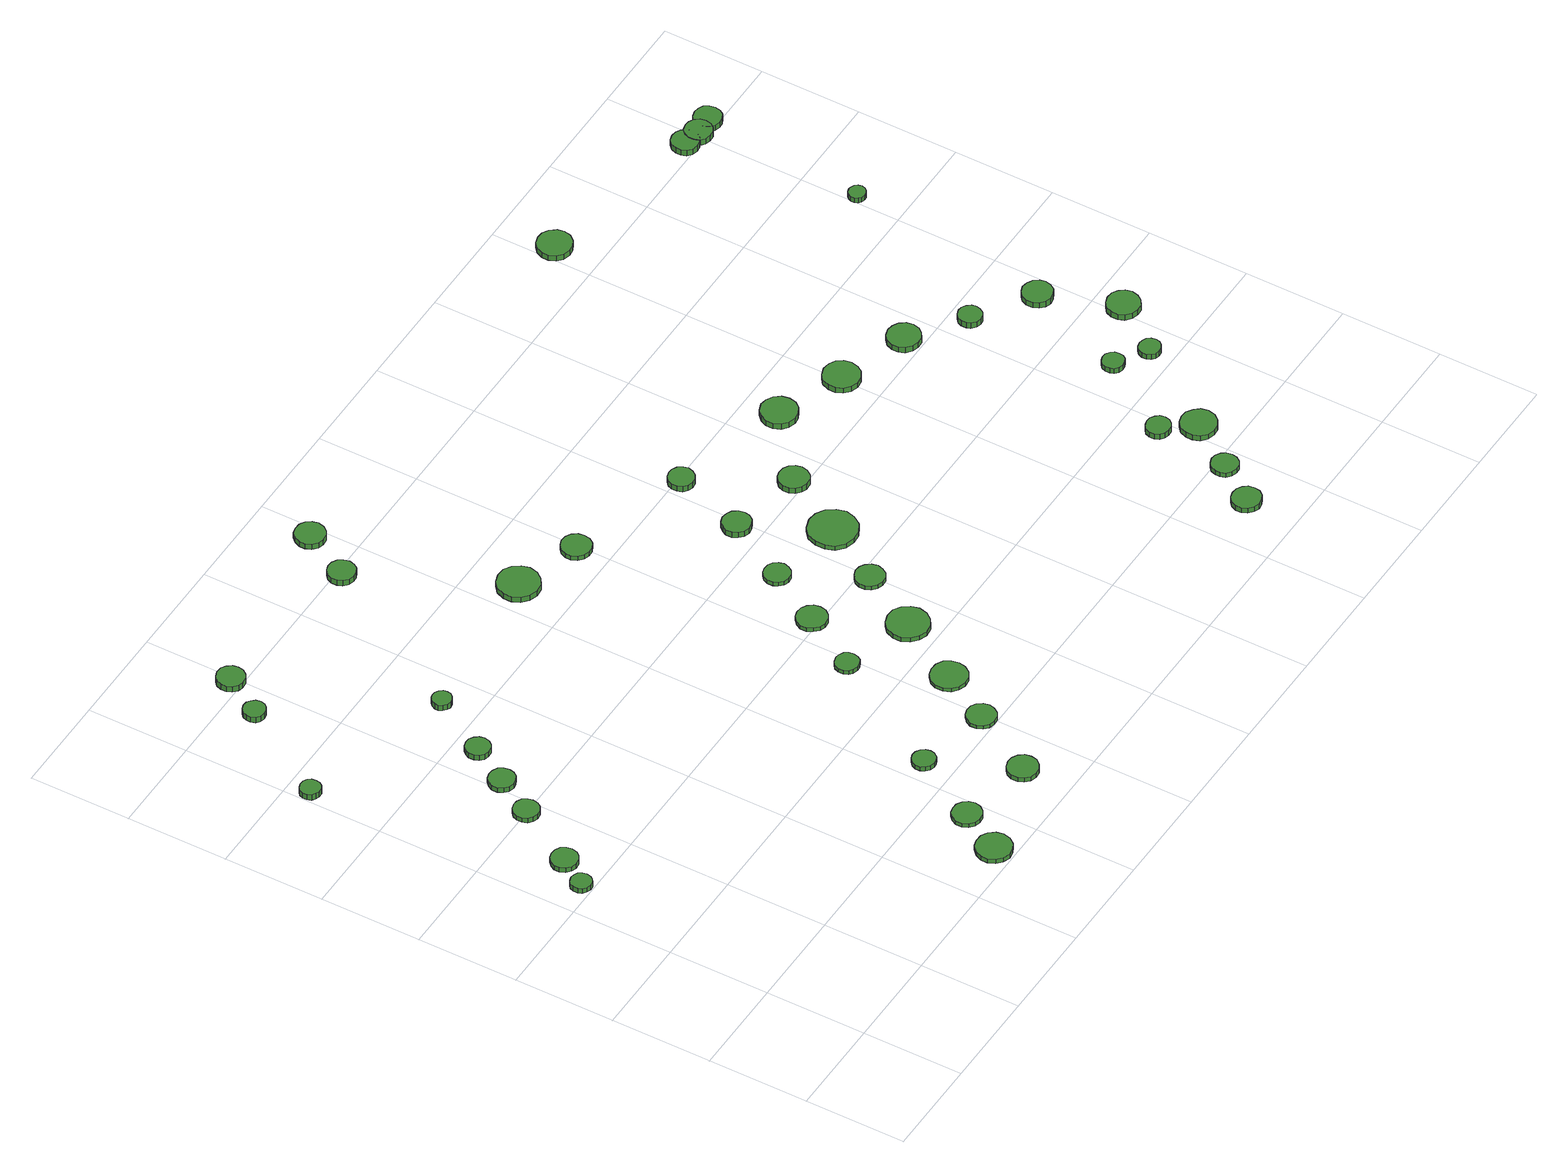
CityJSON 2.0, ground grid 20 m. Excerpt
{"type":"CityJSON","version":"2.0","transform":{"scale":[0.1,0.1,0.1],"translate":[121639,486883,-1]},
"CityObjects":{
"tree1":{"type":"SolitaryVegetationObject","attributes":{"function":"something"},"geometry":[{"type":"MultiSurface","lod":"1","boundaries":[[[0,1,2,3,4,5,6,7,8,9,10,11,12,13,14]],[[15,16,17,18,19,20,21,22,23,24,25,26,27,28,29]],[[0,29,28,1]],[[1,28,27,2]],[[2,27,26,3]],[[3,26,25,4]],[[4,25,24,5]],[[5,24,23,6]],[[6,23,22,7]],[[7,22,21,8]],[[8,21,20,9]],[[9,20,19,10]],[[10,19,18,11]],[[11,18,17,12]],[[12,17,16,13]],[[13,16,15,14]],[[14,15,29,0]]]}]},
"tree2":{"type":"SolitaryVegetationObject","attributes":{"function":"something"},"geometry":[{"type":"MultiSurface","lod":"1","boundaries":[[[30,31,32,33,34,35,36,37,38,39,40,41,42,43,44]],[[45,46,47,48,49,50,51,52,53,54,55,56,57,58,59]],[[30,59,58,31]],[[31,58,57,32]],[[32,57,56,33]],[[33,56,55,34]],[[34,55,54,35]],[[35,54,53,36]],[[36,53,52,37]],[[37,52,51,38]],[[38,51,50,39]],[[39,50,49,40]],[[40,49,48,41]],[[41,48,47,42]],[[42,47,46,43]],[[43,46,45,44]],[[44,45,59,30]]]}]},
"tree3":{"type":"SolitaryVegetationObject","attributes":{"function":"something"},"geometry":[{"type":"MultiSurface","lod":"1","boundaries":[[[60,61,62,63,64,65,66,67,68,69,70,71,72,73,74]],[[75,76,77,78,79,80,81,82,83,84,85,86,87,88,89]],[[60,89,88,61]],[[61,88,87,62]],[[62,87,86,63]],[[63,86,85,64]],[[64,85,84,65]],[[65,84,83,66]],[[66,83,82,67]],[[67,82,81,68]],[[68,81,80,69]],[[69,80,79,70]],[[70,79,78,71]],[[71,78,77,72]],[[72,77,76,73]],[[73,76,75,74]],[[74,75,89,60]]]}]},
"tree4":{"type":"SolitaryVegetationObject","attributes":{"function":"something"},"geometry":[{"type":"MultiSurface","lod":"1","boundaries":[[[90,91,92,93,94,95,96,97,98,99,100,101,102,103,104]],[[105,106,107,108,109,110,111,112,113,114,115,116,117,118,119]],[[90,119,118,91]],[[91,118,117,92]],[[92,117,116,93]],[[93,116,115,94]],[[94,115,114,95]],[[95,114,113,96]],[[96,113,112,97]],[[97,112,111,98]],[[98,111,110,99]],[[99,110,109,100]],[[100,109,108,101]],[[101,108,107,102]],[[102,107,106,103]],[[103,106,105,104]],[[104,105,119,90]]]}]},
"tree5":{"type":"SolitaryVegetationObject","attributes":{"function":"something"},"geometry":[{"type":"MultiSurface","lod":"1","boundaries":[[[120,121,122,123,124,125,126,127,128,129,130,131,132,133,134]],[[135,136,137,138,139,140,141,142,143,144,145,146,147,148,149]],[[120,149,148,121]],[[121,148,147,122]],[[122,147,146,123]],[[123,146,145,124]],[[124,145,144,125]],[[125,144,143,126]],[[126,143,142,127]],[[127,142,141,128]],[[128,141,140,129]],[[129,140,139,130]],[[130,139,138,131]],[[131,138,137,132]],[[132,137,136,133]],[[133,136,135,134]],[[134,135,149,120]]]}]},
"tree6":{"type":"SolitaryVegetationObject","attributes":{"function":"something"},"geometry":[{"type":"MultiSurface","lod":"1","boundaries":[[[150,151,152,153,154,155,156,157,158,159,160,161,162,163,164]],[[165,166,167,168,169,170,171,172,173,174,175,176,177,178,179]],[[150,179,178,151]],[[151,178,177,152]],[[152,177,176,153]],[[153,176,175,154]],[[154,175,174,155]],[[155,174,173,156]],[[156,173,172,157]],[[157,172,171,158]],[[158,171,170,159]],[[159,170,169,160]],[[160,169,168,161]],[[161,168,167,162]],[[162,167,166,163]],[[163,166,165,164]],[[164,165,179,150]]]}]},
"tree7":{"type":"SolitaryVegetationObject","attributes":{"function":"something"},"geometry":[{"type":"MultiSurface","lod":"1","boundaries":[[[180,181,182,183,184,185,186,187,188,189,190,191,192,193,194]],[[195,196,197,198,199,200,201,202,203,204,205,206,207,208,209]],[[180,209,208,181]],[[181,208,207,182]],[[182,207,206,183]],[[183,206,205,184]],[[184,205,204,185]],[[185,204,203,186]],[[186,203,202,187]],[[187,202,201,188]],[[188,201,200,189]],[[189,200,199,190]],[[190,199,198,191]],[[191,198,197,192]],[[192,197,196,193]],[[193,196,195,194]],[[194,195,209,180]]]}]},
"tree8":{"type":"SolitaryVegetationObject","attributes":{"function":"something"},"geometry":[{"type":"MultiSurface","lod":"1","boundaries":[[[210,211,212,213,214,215,216,217,218,219,220,221,222,223,224]],[[225,226,227,228,229,230,231,232,233,234,235,236,237,238,239]],[[210,239,238,211]],[[211,238,237,212]],[[212,237,236,213]],[[213,236,235,214]],[[214,235,234,215]],[[215,234,233,216]],[[216,233,232,217]],[[217,232,231,218]],[[218,231,230,219]],[[219,230,229,220]],[[220,229,228,221]],[[221,228,227,222]],[[222,227,226,223]],[[223,226,225,224]],[[224,225,239,210]]]}]},
"tree9":{"type":"SolitaryVegetationObject","attributes":{"function":"something"},"geometry":[{"type":"MultiSurface","lod":"1","boundaries":[[[240,241,242,243,244,245,246,247,248,249,250,251,252,253,254]],[[255,256,257,258,259,260,261,262,263,264,265,266,267,268,269]],[[240,269,268,241]],[[241,268,267,242]],[[242,267,266,243]],[[243,266,265,244]],[[244,265,264,245]],[[245,264,263,246]],[[246,263,262,247]],[[247,262,261,248]],[[248,261,260,249]],[[249,260,259,250]],[[250,259,258,251]],[[251,258,257,252]],[[252,257,256,253]],[[253,256,255,254]],[[254,255,269,240]]]}]},
"tree10":{"type":"SolitaryVegetationObject","attributes":{"function":"something"},"geometry":[{"type":"MultiSurface","lod":"1","boundaries":[[[270,271,272,273,274,275,276,277,278,279,280,281,282,283,284]],[[285,286,287,288,289,290,291,292,293,294,295,296,297,298,299]],[[270,299,298,271]],[[271,298,297,272]],[[272,297,296,273]],[[273,296,295,274]],[[274,295,294,275]],[[275,294,293,276]],[[276,293,292,277]],[[277,292,291,278]],[[278,291,290,279]],[[279,290,289,280]],[[280,289,288,281]],[[281,288,287,282]],[[282,287,286,283]],[[283,286,285,284]],[[284,285,299,270]]]}]},
"tree11":{"type":"SolitaryVegetationObject","attributes":{"function":"something"},"geometry":[{"type":"MultiSurface","lod":"1","boundaries":[[[300,301,302,303,304,305,306,307,308,309,310,311,312,313,314]],[[315,316,317,318,319,320,321,322,323,324,325,326,327,328,329]],[[300,329,328,301]],[[301,328,327,302]],[[302,327,326,303]],[[303,326,325,304]],[[304,325,324,305]],[[305,324,323,306]],[[306,323,322,307]],[[307,322,321,308]],[[308,321,320,309]],[[309,320,319,310]],[[310,319,318,311]],[[311,318,317,312]],[[312,317,316,313]],[[313,316,315,314]],[[314,315,329,300]]]}]},
"tree12":{"type":"SolitaryVegetationObject","attributes":{"function":"something"},"geometry":[{"type":"MultiSurface","lod":"1","boundaries":[[[330,331,332,333,334,335,336,337,338,339,340,341,342,343,344]],[[345,346,347,348,349,350,351,352,353,354,355,356,357,358,359]],[[330,359,358,331]],[[331,358,357,332]],[[332,357,356,333]],[[333,356,355,334]],[[334,355,354,335]],[[335,354,353,336]],[[336,353,352,337]],[[337,352,351,338]],[[338,351,350,339]],[[339,350,349,340]],[[340,349,348,341]],[[341,348,347,342]],[[342,347,346,343]],[[343,346,345,344]],[[344,345,359,330]]]}]},
"tree13":{"type":"SolitaryVegetationObject","attributes":{"function":"something"},"geometry":[{"type":"MultiSurface","lod":"1","boundaries":[[[360,361,362,363,364,365,366,367,368,369,370,371,372,373,374]],[[375,376,377,378,379,380,381,382,383,384,385,386,387,388,389]],[[360,389,388,361]],[[361,388,387,362]],[[362,387,386,363]],[[363,386,385,364]],[[364,385,384,365]],[[365,384,383,366]],[[366,383,382,367]],[[367,382,381,368]],[[368,381,380,369]],[[369,380,379,370]],[[370,379,378,371]],[[371,378,377,372]],[[372,377,376,373]],[[373,376,375,374]],[[374,375,389,360]]]}]},
"tree14":{"type":"SolitaryVegetationObject","attributes":{"function":"something"},"geometry":[{"type":"MultiSurface","lod":"1","boundaries":[[[390,391,392,393,394,395,396,397,398,399,400,401,402,403,404]],[[405,406,407,408,409,410,411,412,413,414,415,416,417,418,419]],[[390,419,418,391]],[[391,418,417,392]],[[392,417,416,393]],[[393,416,415,394]],[[394,415,414,395]],[[395,414,413,396]],[[396,413,412,397]],[[397,412,411,398]],[[398,411,410,399]],[[399,410,409,400]],[[400,409,408,401]],[[401,408,407,402]],[[402,407,406,403]],[[403,406,405,404]],[[404,405,419,390]]]}]},
"tree15":{"type":"SolitaryVegetationObject","attributes":{"function":"something"},"geometry":[{"type":"MultiSurface","lod":"1","boundaries":[[[420,421,422,423,424,425,426,427,428,429,430,431,432,433,434]],[[435,436,437,438,439,440,441,442,443,444,445,446,447,448,449]],[[420,449,448,421]],[[421,448,447,422]],[[422,447,446,423]],[[423,446,445,424]],[[424,445,444,425]],[[425,444,443,426]],[[426,443,442,427]],[[427,442,441,428]],[[428,441,440,429]],[[429,440,439,430]],[[430,439,438,431]],[[431,438,437,432]],[[432,437,436,433]],[[433,436,435,434]],[[434,435,449,420]]]}]},
"tree16":{"type":"SolitaryVegetationObject","attributes":{"function":"something"},"geometry":[{"type":"MultiSurface","lod":"1","boundaries":[[[450,451,452,453,454,455,456,457,458,459,460,461,462,463,464]],[[465,466,467,468,469,470,471,472,473,474,475,476,477,478,479]],[[450,479,478,451]],[[451,478,477,452]],[[452,477,476,453]],[[453,476,475,454]],[[454,475,474,455]],[[455,474,473,456]],[[456,473,472,457]],[[457,472,471,458]],[[458,471,470,459]],[[459,470,469,460]],[[460,469,468,461]],[[461,468,467,462]],[[462,467,466,463]],[[463,466,465,464]],[[464,465,479,450]]]}]},
"tree17":{"type":"SolitaryVegetationObject","attributes":{"function":"something"},"geometry":[{"type":"MultiSurface","lod":"1","boundaries":[[[480,481,482,483,484,485,486,487,488,489,490,491,492,493,494]],[[495,496,497,498,499,500,501,502,503,504,505,506,507,508,509]],[[480,509,508,481]],[[481,508,507,482]],[[482,507,506,483]],[[483,506,505,484]],[[484,505,504,485]],[[485,504,503,486]],[[486,503,502,487]],[[487,502,501,488]],[[488,501,500,489]],[[489,500,499,490]],[[490,499,498,491]],[[491,498,497,492]],[[492,497,496,493]],[[493,496,495,494]],[[494,495,509,480]]]}]},
"tree18":{"type":"SolitaryVegetationObject","attributes":{"function":"something"},"geometry":[{"type":"MultiSurface","lod":"1","boundaries":[[[510,511,512,513,514,515,516,517,518,519,520,521,522,523,524]],[[525,526,527,528,529,530,531,532,533,534,535,536,537,538,539]],[[510,539,538,511]],[[511,538,537,512]],[[512,537,536,513]],[[513,536,535,514]],[[514,535,534,515]],[[515,534,533,516]],[[516,533,532,517]],[[517,532,531,518]],[[518,531,530,519]],[[519,530,529,520]],[[520,529,528,521]],[[521,528,527,522]],[[522,527,526,523]],[[523,526,525,524]],[[524,525,539,510]]]}]},
"tree19":{"type":"SolitaryVegetationObject","attributes":{"function":"something"},"geometry":[{"type":"MultiSurface","lod":"1","boundaries":[[[540,541,542,543,544,545,546,547,548,549,550,551,552,553,554]],[[555,556,557,558,559,560,561,562,563,564,565,566,567,568,569]],[[540,569,568,541]],[[541,568,567,542]],[[542,567,566,543]],[[543,566,565,544]],[[544,565,564,545]],[[545,564,563,546]],[[546,563,562,547]],[[547,562,561,548]],[[548,561,560,549]],[[549,560,559,550]],[[550,559,558,551]],[[551,558,557,552]],[[552,557,556,553]],[[553,556,555,554]],[[554,555,569,540]]]}]},
"tree20":{"type":"SolitaryVegetationObject","attributes":{"function":"something"},"geometry":[{"type":"MultiSurface","lod":"1","boundaries":[[[570,571,572,573,574,575,576,577,578,579,580,581,582,583,584]],[[585,586,587,588,589,590,591,592,593,594,595,596,597,598,599]],[[570,599,598,571]],[[571,598,597,572]],[[572,597,596,573]],[[573,596,595,574]],[[574,595,594,575]],[[575,594,593,576]],[[576,593,592,577]],[[577,592,591,578]],[[578,591,590,579]],[[579,590,589,580]],[[580,589,588,581]],[[581,588,587,582]],[[582,587,586,583]],[[583,586,585,584]],[[584,585,599,570]]]}]},
"tree21":{"type":"SolitaryVegetationObject","attributes":{"function":"something"},"geometry":[{"type":"MultiSurface","lod":"1","boundaries":[[[600,601,602,603,604,605,606,607,608,609,610,611,612,613,614]],[[615,616,617,618,619,620,621,622,623,624,625,626,627,628,629]],[[600,629,628,601]],[[601,628,627,602]],[[602,627,626,603]],[[603,626,625,604]],[[604,625,624,605]],[[605,624,623,606]],[[606,623,622,607]],[[607,622,621,608]],[[608,621,620,609]],[[609,620,619,610]],[[610,619,618,611]],[[611,618,617,612]],[[612,617,616,613]],[[613,616,615,614]],[[614,615,629,600]]]}]},
"tree22":{"type":"SolitaryVegetationObject","attributes":{"function":"something"},"geometry":[{"type":"MultiSurface","lod":"1","boundaries":[[[630,631,632,633,634,635,636,637,638,639,640,641,642,643,644]],[[645,646,647,648,649,650,651,652,653,654,655,656,657,658,659]],[[630,659,658,631]],[[631,658,657,632]],[[632,657,656,633]],[[633,656,655,634]],[[634,655,654,635]],[[635,654,653,636]],[[636,653,652,637]],[[637,652,651,638]],[[638,651,650,639]],[[639,650,649,640]],[[640,649,648,641]],[[641,648,647,642]],[[642,647,646,643]],[[643,646,645,644]],[[644,645,659,630]]]}]},
"tree23":{"type":"SolitaryVegetationObject","attributes":{"function":"something"},"geometry":[{"type":"MultiSurface","lod":"1","boundaries":[[[660,661,662,663,664,665,666,667,668,669,670,671,672,673,674]],[[675,676,677,678,679,680,681,682,683,684,685,686,687,688,689]],[[660,689,688,661]],[[661,688,687,662]],[[662,687,686,663]],[[663,686,685,664]],[[664,685,684,665]],[[665,684,683,666]],[[666,683,682,667]],[[667,682,681,668]],[[668,681,680,669]],[[669,680,679,670]],[[670,679,678,671]],[[671,678,677,672]],[[672,677,676,673]],[[673,676,675,674]],[[674,675,689,660]]]}]},
"tree24":{"type":"SolitaryVegetationObject","attributes":{"function":"something"},"geometry":[{"type":"MultiSurface","lod":"1","boundaries":[[[690,691,692,693,694,695,696,697,698,699,700,701,702,703,704]],[[705,706,707,708,709,710,711,712,713,714,715,716,717,718,719]],[[690,719,718,691]],[[691,718,717,692]],[[692,717,716,693]],[[693,716,715,694]],[[694,715,714,695]],[[695,714,713,696]],[[696,713,712,697]],[[697,712,711,698]],[[698,711,710,699]],[[699,710,709,700]],[[700,709,708,701]],[[701,708,707,702]],[[702,707,706,703]],[[703,706,705,704]],[[704,705,719,690]]]}]},
"tree25":{"type":"SolitaryVegetationObject","attributes":{"function":"something"},"geometry":[{"type":"MultiSurface","lod":"1","boundaries":[[[720,721,722,723,724,725,726,727,728,729,730,731,732,733,734]],[[735,736,737,738,739,740,741,742,743,744,745,746,747,748,749]],[[720,749,748,721]],[[721,748,747,722]],[[722,747,746,723]],[[723,746,745,724]],[[724,745,744,725]],[[725,744,743,726]],[[726,743,742,727]],[[727,742,741,728]],[[728,741,740,729]],[[729,740,739,730]],[[730,739,738,731]],[[731,738,737,732]],[[732,737,736,733]],[[733,736,735,734]],[[734,735,749,720]]]}]},
"tree26":{"type":"SolitaryVegetationObject","attributes":{"function":"something"},"geometry":[{"type":"MultiSurface","lod":"1","boundaries":[[[750,751,752,753,754,755,756,757,758,759,760,761,762,763,764]],[[765,766,767,768,769,770,771,772,773,774,775,776,777,778,779]],[[750,779,778,751]],[[751,778,777,752]],[[752,777,776,753]],[[753,776,775,754]],[[754,775,774,755]],[[755,774,773,756]],[[756,773,772,757]],[[757,772,771,758]],[[758,771,770,759]],[[759,770,769,760]],[[760,769,768,761]],[[761,768,767,762]],[[762,767,766,763]],[[763,766,765,764]],[[764,765,779,750]]]}]},
"tree27":{"type":"SolitaryVegetationObject","attributes":{"function":"something"},"geometry":[{"type":"MultiSurface","lod":"1","boundaries":[[[780,781,782,783,784,785,786,787,788,789,790,791,792,793,794]],[[795,796,797,798,799,800,801,802,803,804,805,806,807,808,809]],[[780,809,808,781]],[[781,808,807,782]],[[782,807,806,783]],[[783,806,805,784]],[[784,805,804,785]],[[785,804,803,786]],[[786,803,802,787]],[[787,802,801,788]],[[788,801,800,789]],[[789,800,799,790]],[[790,799,798,791]],[[791,798,797,792]],[[792,797,796,793]],[[793,796,795,794]],[[794,795,809,780]]]}]},
"tree28":{"type":"SolitaryVegetationObject","attributes":{"function":"something"},"geometry":[{"type":"MultiSurface","lod":"1","boundaries":[[[810,811,812,813,814,815,816,817,818,819,820,821,822,823,824]],[[825,826,827,828,829,830,831,832,833,834,835,836,837,838,839]],[[810,839,838,811]],[[811,838,837,812]],[[812,837,836,813]],[[813,836,835,814]],[[814,835,834,815]],[[815,834,833,816]],[[816,833,832,817]],[[817,832,831,818]],[[818,831,830,819]],[[819,830,829,820]],[[820,829,828,821]],[[821,828,827,822]],[[822,827,826,823]],[[823,826,825,824]],[[824,825,839,810]]]}]},
"tree29":{"type":"SolitaryVegetationObject","attributes":{"function":"something"},"geometry":[{"type":"MultiSurface","lod":"1","boundaries":[[[840,841,842,843,844,845,846,847,848,849,850,851,852,853,854]],[[855,856,857,858,859,860,861,862,863,864,865,866,867,868,869]],[[840,869,868,841]],[[841,868,867,842]],[[842,867,866,843]],[[843,866,865,844]],[[844,865,864,845]],[[845,864,863,846]],[[846,863,862,847]],[[847,862,861,848]],[[848,861,860,849]],[[849,860,859,850]],[[850,859,858,851]],[[851,858,857,852]],[[852,857,856,853]],[[853,856,855,854]],[[854,855,869,840]]]}]},
"tree30":{"type":"SolitaryVegetationObject","attributes":{"function":"something"},"geometry":[{"type":"MultiSurface","lod":"1","boundaries":[[[870,871,872,873,874,875,876,877,878,879,880,881,882,883,884]],[[885,886,887,888,889,890,891,892,893,894,895,896,897,898,899]],[[870,899,898,871]],[[871,898,897,872]],[[872,897,896,873]],[[873,896,895,874]],[[874,895,894,875]],[[875,894,893,876]],[[876,893,892,877]],[[877,892,891,878]],[[878,891,890,879]],[[879,890,889,880]],[[880,889,888,881]],[[881,888,887,882]],[[882,887,886,883]],[[883,886,885,884]],[[884,885,899,870]]]}]},
"tree31":{"type":"SolitaryVegetationObject","attributes":{"function":"something"},"geometry":[{"type":"MultiSurface","lod":"1","boundaries":[[[900,901,902,903,904,905,906,907,908,909,910,911,912,913,914]],[[915,916,917,918,919,920,921,922,923,924,925,926,927,928,929]],[[900,929,928,901]],[[901,928,927,902]],[[902,927,926,903]],[[903,926,925,904]],[[904,925,924,905]],[[905,924,923,906]],[[906,923,922,907]],[[907,922,921,908]],[[908,921,920,909]],[[909,920,919,910]],[[910,919,918,911]],[[911,918,917,912]],[[912,917,916,913]],[[913,916,915,914]],[[914,915,929,900]]]}]},
"tree32":{"type":"SolitaryVegetationObject","attributes":{"function":"something"},"geometry":[{"type":"MultiSurface","lod":"1","boundaries":[[[930,931,932,933,934,935,936,937,938,939,940,941,942,943,944]],[[945,946,947,948,949,950,951,952,953,954,955,956,957,958,959]],[[930,959,958,931]],[[931,958,957,932]],[[932,957,956,933]],[[933,956,955,934]],[[934,955,954,935]],[[935,954,953,936]],[[936,953,952,937]],[[937,952,951,938]],[[938,951,950,939]],[[939,950,949,940]],[[940,949,948,941]],[[941,948,947,942]],[[942,947,946,943]],[[943,946,945,944]],[[944,945,959,930]]]}]},
"tree33":{"type":"SolitaryVegetationObject","attributes":{"function":"something"},"geometry":[{"type":"MultiSurface","lod":"1","boundaries":[[[960,961,962,963,964,965,966,967,968,969,970,971,972,973,974]],[[975,976,977,978,979,980,981,982,983,984,985,986,987,988,989]],[[960,989,988,961]],[[961,988,987,962]],[[962,987,986,963]],[[963,986,985,964]],[[964,985,984,965]],[[965,984,983,966]],[[966,983,982,967]],[[967,982,981,968]],[[968,981,980,969]],[[969,980,979,970]],[[970,979,978,971]],[[971,978,977,972]],[[972,977,976,973]],[[973,976,975,974]],[[974,975,989,960]]]}]},
"tree34":{"type":"SolitaryVegetationObject","attributes":{"function":"something"},"geometry":[{"type":"MultiSurface","lod":"1","boundaries":[[[990,991,992,993,994,995,996,997,998,999,1000,1001,1002,1003,1004]],[[1005,1006,1007,1008,1009,1010,1011,1012,1013,1014,1015,1016,1017,1018,1019]],[[990,1019,1018,991]],[[991,1018,1017,992]],[[992,1017,1016,993]],[[993,1016,1015,994]],[[994,1015,1014,995]],[[995,1014,1013,996]],[[996,1013,1012,997]],[[997,1012,1011,998]],[[998,1011,1010,999]],[[999,1010,1009,1000]],[[1000,1009,1008,1001]],[[1001,1008,1007,1002]],[[1002,1007,1006,1003]],[[1003,1006,1005,1004]],[[1004,1005,1019,990]]]}]},
"tree35":{"type":"SolitaryVegetationObject","attributes":{"function":"something"},"geometry":[{"type":"MultiSurface","lod":"1","boundaries":[[[1020,1021,1022,1023,1024,1025,1026,1027,1028,1029,1030,1031,1032,1033,1034]],[[1035,1036,1037,1038,1039,1040,1041,1042,1043,1044,1045,1046,1047,1048,1049]],[[1020,1049,1048,1021]],[[1021,1048,1047,1022]],[[1022,1047,1046,1023]],[[1023,1046,1045,1024]],[[1024,1045,1044,1025]],[[1025,1044,1043,1026]],[[1026,1043,1042,1027]],[[1027,1042,1041,1028]],[[1028,1041,1040,1029]],[[1029,1040,1039,1030]],[[1030,1039,1038,1031]],[[1031,1038,1037,1032]],[[1032,1037,1036,1033]],[[1033,1036,1035,1034]],[[1034,1035,1049,1020]]]}]},
"tree36":{"type":"SolitaryVegetationObject","attributes":{"function":"something"},"geometry":[{"type":"MultiSurface","lod":"1","boundaries":[[[1050,1051,1052,1053,1054,1055,1056,1057,1058,1059,1060,1061,1062,1063,1064]],[[1065,1066,1067,1068,1069,1070,1071,1072,1073,1074,1075,1076,1077,1078,1079]],[[1050,1079,1078,1051]],[[1051,1078,1077,1052]],[[1052,1077,1076,1053]],[[1053,1076,1075,1054]],[[1054,1075,1074,1055]],[[1055,1074,1073,1056]],[[1056,1073,1072,1057]],[[1057,1072,1071,1058]],[[1058,1071,1070,1059]],[[1059,1070,1069,1060]],[[1060,1069,1068,1061]],[[1061,1068,1067,1062]],[[1062,1067,1066,1063]],[[1063,1066,1065,1064]],[[1064,1065,1079,1050]]]}]},
"tree37":{"type":"SolitaryVegetationObject","attributes":{"function":"something"},"geometry":[{"type":"MultiSurface","lod":"1","boundaries":[[[1080,1081,1082,1083,1084,1085,1086,1087,1088,1089,1090,1091,1092,1093,1094]],[[1095,1096,1097,1098,1099,1100,1101,1102,1103,1104,1105,1106,1107,1108,1109]],[[1080,1109,1108,1081]],[[1081,1108,1107,1082]],[[1082,1107,1106,1083]],[[1083,1106,1105,1084]],[[1084,1105,1104,1085]],[[1085,1104,1103,1086]],[[1086,1103,1102,1087]],[[1087,1102,1101,1088]],[[1088,1101,1100,1089]],[[1089,1100,1099,1090]],[[1090,1099,1098,1091]],[[1091,1098,1097,1092]],[[1092,1097,1096,1093]],[[1093,1096,1095,1094]],[[1094,1095,1109,1080]]]}]},
"tree38":{"type":"SolitaryVegetationObject","attributes":{"function":"something"},"geometry":[{"type":"MultiSurface","lod":"1","boundaries":[[[1110,1111,1112,1113,1114,1115,1116,1117,1118,1119,1120,1121,1122,1123,1124]],[[1125,1126,1127,1128,1129,1130,1131,1132,1133,1134,1135,1136,1137,1138,1139]],[[1110,1139,1138,1111]],[[1111,1138,1137,1112]],[[1112,1137,1136,1113]],[[1113,1136,1135,1114]],[[1114,1135,1134,1115]],[[1115,1134,1133,1116]],[[1116,1133,1132,1117]],[[1117,1132,1131,1118]],[[1118,1131,1130,1119]],[[1119,1130,1129,1120]],[[1120,1129,1128,1121]],[[1121,1128,1127,1122]],[[1122,1127,1126,1123]],[[1123,1126,1125,1124]],[[1124,1125,1139,1110]]]}]},
"tree39":{"type":"SolitaryVegetationObject","attributes":{"function":"something"},"geometry":[{"type":"MultiSurface","lod":"1","boundaries":[[[1140,1141,1142,1143,1144,1145,1146,1147,1148,1149,1150,1151,1152,1153,1154]],[[1155,1156,1157,1158,1159,1160,1161,1162,1163,1164,1165,1166,1167,1168,1169]],[[1140,1169,1168,1141]],[[1141,1168,1167,1142]],[[1142,1167,1166,1143]],[[1143,1166,1165,1144]],[[1144,1165,1164,1145]],[[1145,1164,1163,1146]],[[1146,1163,1162,1147]],[[1147,1162,1161,1148]],[[1148,1161,1160,1149]],[[1149,1160,1159,1150]],[[1150,1159,1158,1151]],[[1151,1158,1157,1152]],[[1152,1157,1156,1153]],[[1153,1156,1155,1154]],[[1154,1155,1169,1140]]]}]},
"tree40":{"type":"SolitaryVegetationObject","attributes":{"function":"something"},"geometry":[{"type":"MultiSurface","lod":"1","boundaries":[[[1170,1171,1172,1173,1174,1175,1176,1177,1178,1179,1180,1181,1182,1183,1184]],[[1185,1186,1187,1188,1189,1190,1191,1192,1193,1194,1195,1196,1197,1198,1199]],[[1170,1199,1198,1171]],[[1171,1198,1197,1172]],[[1172,1197,1196,1173]],[[1173,1196,1195,1174]],[[1174,1195,1194,1175]],[[1175,1194,1193,1176]],[[1176,1193,1192,1177]],[[1177,1192,1191,1178]],[[1178,1191,1190,1179]],[[1179,1190,1189,1180]],[[1180,1189,1188,1181]],[[1181,1188,1187,1182]],[[1182,1187,1186,1183]],[[1183,1186,1185,1184]],[[1184,1185,1199,1170]]]}]},
"tree41":{"type":"SolitaryVegetationObject","attributes":{"function":"something"},"geometry":[{"type":"MultiSurface","lod":"1","boundaries":[[[1200,1201,1202,1203,1204,1205,1206,1207,1208,1209,1210,1211,1212,1213,1214]],[[1215,1216,1217,1218,1219,1220,1221,1222,1223,1224,1225,1226,1227,1228,1229]],[[1200,1229,1228,1201]],[[1201,1228,1227,1202]],[[1202,1227,1226,1203]],[[1203,1226,1225,1204]],[[1204,1225,1224,1205]],[[1205,1224,1223,1206]],[[1206,1223,1222,1207]],[[1207,1222,1221,1208]],[[1208,1221,1220,1209]],[[1209,1220,1219,1210]],[[1210,1219,1218,1211]],[[1211,1218,1217,1212]],[[1212,1217,1216,1213]],[[1213,1216,1215,1214]],[[1214,1215,1229,1200]]]}]},
"tree42":{"type":"SolitaryVegetationObject","attributes":{"function":"something"},"geometry":[{"type":"MultiSurface","lod":"1","boundaries":[[[1230,1231,1232,1233,1234,1235,1236,1237,1238,1239,1240,1241,1242,1243,1244]],[[1245,1246,1247,1248,1249,1250,1251,1252,1253,1254,1255,1256,1257,1258,1259]],[[1230,1259,1258,1231]],[[1231,1258,1257,1232]],[[1232,1257,1256,1233]],[[1233,1256,1255,1234]],[[1234,1255,1254,1235]],[[1235,1254,1253,1236]],[[1236,1253,1252,1237]],[[1237,1252,1251,1238]],[[1238,1251,1250,1239]],[[1239,1250,1249,1240]],[[1240,1249,1248,1241]],[[1241,1248,1247,1242]],[[1242,1247,1246,1243]],[[1243,1246,1245,1244]],[[1244,1245,1259,1230]]]}]},
"tree43":{"type":"SolitaryVegetationObject","attributes":{"function":"something"},"geometry":[{"type":"MultiSurface","lod":"1","boundaries":[[[1260,1261,1262,1263,1264,1265,1266,1267,1268,1269,1270,1271,1272,1273,1274]],[[1275,1276,1277,1278,1279,1280,1281,1282,1283,1284,1285,1286,1287,1288,1289]],[[1260,1289,1288,1261]],[[1261,1288,1287,1262]],[[1262,1287,1286,1263]],[[1263,1286,1285,1264]],[[1264,1285,1284,1265]],[[1265,1284,1283,1266]],[[1266,1283,1282,1267]],[[1267,1282,1281,1268]],[[1268,1281,1280,1269]],[[1269,1280,1279,1270]],[[1270,1279,1278,1271]],[[1271,1278,1277,1272]],[[1272,1277,1276,1273]],[[1273,1276,1275,1274]],[[1274,1275,1289,1260]]]}]},
"tree44":{"type":"SolitaryVegetationObject","attributes":{"function":"something"},"geometry":[{"type":"MultiSurface","lod":"1","boundaries":[[[1290,1291,1292,1293,1294,1295,1296,1297,1298,1299,1300,1301,1302,1303,1304]],[[1305,1306,1307,1308,1309,1310,1311,1312,1313,1314,1315,1316,1317,1318,1319]],[[1290,1319,1318,1291]],[[1291,1318,1317,1292]],[[1292,1317,1316,1293]],[[1293,1316,1315,1294]],[[1294,1315,1314,1295]],[[1295,1314,1313,1296]],[[1296,1313,1312,1297]],[[1297,1312,1311,1298]],[[1298,1311,1310,1299]],[[1299,1310,1309,1300]],[[1300,1309,1308,1301]],[[1301,1308,1307,1302]],[[1302,1307,1306,1303]],[[1303,1306,1305,1304]],[[1304,1305,1319,1290]]]}]},
"tree45":{"type":"SolitaryVegetationObject","attributes":{"function":"something"},"geometry":[{"type":"MultiSurface","lod":"1","boundaries":[[[1320,1321,1322,1323,1324,1325,1326,1327,1328,1329,1330,1331,1332,1333,1334]],[[1335,1336,1337,1338,1339,1340,1341,1342,1343,1344,1345,1346,1347,1348,1349]],[[1320,1349,1348,1321]],[[1321,1348,1347,1322]],[[1322,1347,1346,1323]],[[1323,1346,1345,1324]],[[1324,1345,1344,1325]],[[1325,1344,1343,1326]],[[1326,1343,1342,1327]],[[1327,1342,1341,1328]],[[1328,1341,1340,1329]],[[1329,1340,1339,1330]],[[1330,1339,1338,1331]],[[1331,1338,1337,1332]],[[1332,1337,1336,1333]],[[1333,1336,1335,1334]],[[1334,1335,1349,1320]]]}]}
},
"vertices":[
[86,623,17],[84,631,17],[80,638,17],[72,642,17],[64,643,17],[56,640,17],[49,635,17],[46,627,17],[46,618,17],[49,611,17],[56,605,17],[64,602,17],[72,603,17],[80,608,17],[84,614,17],[84,614,6],[80,608,6],[72,603,6],[64,602,6],[56,605,6],[49,611,6],[46,618,6],[46,627,6],[49,635,6],[56,640,6],[64,643,6],[72,642,6],[80,638,6],[84,631,6],[86,623,6],
[127,678,17],[125,689,17],[119,698,17],[109,703,17],[98,704,17],[88,701,17],[80,693,17],[75,684,17],[75,673,17],[80,663,17],[88,655,17],[98,652,17],[109,653,17],[119,659,17],[125,667,17],[125,667,6],[119,659,6],[109,653,6],[98,652,6],[88,655,6],[80,663,6],[75,673,6],[75,684,6],[80,693,6],[88,701,6],[98,704,6],[109,703,6],[119,698,6],[125,689,6],[127,678,6],
[42,1156,19],[41,1164,19],[36,1171,19],[29,1175,19],[20,1176,19],[13,1173,19],[6,1168,19],[3,1160,19],[3,1152,19],[6,1144,19],[13,1139,19],[20,1136,19],[29,1137,19],[36,1141,19],[41,1148,19],[41,1148,6],[36,1141,6],[29,1137,6],[20,1136,6],[13,1139,6],[6,1144,6],[3,1152,6],[3,1160,6],[6,1168,6],[13,1173,6],[20,1176,6],[29,1175,6],[36,1171,6],[41,1164,6],[42,1156,6],
[198,800,17],[196,810,17],[190,819,17],[181,824,17],[171,825,17],[161,822,17],[153,815,17],[149,805,17],[149,795,17],[153,785,17],[161,778,17],[171,775,17],[181,776,17],[190,781,17],[196,790,17],[196,790,6],[190,781,6],[181,776,6],[171,775,6],[161,778,6],[153,785,6],[149,795,6],[149,805,6],[153,815,6],[161,822,6],[171,825,6],[181,824,6],[190,819,6],[196,810,6],[198,800,6],
[243,876,17],[241,887,17],[235,896,17],[225,901,17],[215,902,17],[205,899,17],[197,892,17],[192,882,17],[192,871,17],[197,861,17],[205,854,17],[215,851,17],[225,852,17],[235,857,17],[241,866,17],[241,866,6],[235,857,6],[225,852,6],[215,851,6],[205,854,6],[197,861,6],[192,871,6],[192,882,6],[197,892,6],[205,899,6],[215,902,6],[225,901,6],[235,896,6],[241,887,6],[243,876,6],
[552,39,16],[549,53,16],[540,65,16],[528,72,16],[513,73,16],[500,69,16],[489,59,16],[483,46,16],[483,32,16],[489,18,16],[500,9,16],[513,4,16],[528,6,16],[540,13,16],[549,25,16],[549,25,6],[540,13,6],[528,6,6],[513,4,6],[500,9,6],[489,18,6],[483,32,6],[483,46,6],[489,59,6],[500,69,6],[513,73,6],[528,72,6],[540,65,6],[549,53,6],[552,39,6],
[163,1342,20],[161,1351,20],[155,1358,20],[148,1363,20],[139,1364,20],[130,1361,20],[123,1355,20],[120,1347,20],[120,1338,20],[123,1329,20],[130,1323,20],[139,1321,20],[148,1322,20],[155,1326,20],[161,1333,20],[161,1333,7],[155,1326,7],[148,1322,7],[139,1321,7],[130,1323,7],[123,1329,7],[120,1338,7],[120,1347,7],[123,1355,7],[130,1361,7],[139,1364,7],[148,1363,7],[155,1358,7],[161,1351,7],[163,1342,7],
[288,954,18],[286,964,18],[280,972,18],[272,977,18],[262,978,18],[252,975,18],[245,968,18],[241,959,18],[241,949,18],[245,940,18],[252,933,18],[262,930,18],[272,931,18],[280,936,18],[286,944,18],[286,944,6],[280,936,6],[272,931,6],[262,930,6],[252,933,6],[245,940,6],[241,949,6],[241,959,6],[245,968,6],[252,975,6],[262,978,6],[272,977,6],[280,972,6],[286,964,6],[288,954,6],
[594,123,16],[591,135,16],[584,144,16],[574,150,16],[562,151,16],[551,148,16],[542,140,16],[537,129,16],[537,117,16],[542,106,16],[551,98,16],[562,95,16],[574,96,16],[584,102,16],[591,111,16],[591,111,7],[584,102,7],[574,96,7],[562,95,7],[551,98,7],[542,106,7],[537,117,7],[537,129,7],[542,140,7],[551,148,7],[562,151,7],[574,150,7],[584,144,7],[591,135,7],[594,123,7],
[218,1421,19],[216,1432,19],[209,1441,19],[200,1447,19],[188,1448,19],[178,1444,19],[169,1437,19],[165,1426,19],[165,1415,19],[169,1405,19],[178,1397,19],[188,1394,19],[200,1395,19],[209,1401,19],[216,1410,19],[216,1410,6],[209,1401,6],[200,1395,6],[188,1394,6],[178,1397,6],[169,1405,6],[165,1415,6],[165,1426,6],[169,1437,6],[178,1444,6],[188,1448,6],[200,1447,6],[209,1441,6],[216,1432,6],[218,1421,6],
[350,1068,24],[349,1076,24],[344,1082,24],[337,1086,24],[329,1087,24],[322,1085,24],[316,1079,24],[312,1072,24],[312,1064,24],[316,1057,24],[322,1052,24],[329,1049,24],[337,1050,24],[344,1054,24],[349,1060,24],[349,1060,11],[344,1054,11],[337,1050,11],[329,1049,11],[322,1052,11],[316,1057,11],[312,1064,11],[312,1072,11],[316,1079,11],[322,1085,11],[329,1087,11],[337,1086,11],[344,1082,11],[349,1076,11],[350,1068,11],
[666,258,17],[664,267,17],[658,275,17],[650,280,17],[641,281,17],[632,278,17],[625,272,17],[621,263,17],[621,254,17],[625,245,17],[632,239,17],[641,236,17],[650,237,17],[658,241,17],[664,249,17],[664,249,7],[658,241,7],[650,237,7],[641,236,7],[632,239,7],[625,245,7],[621,254,7],[621,263,7],[625,272,7],[632,278,7],[641,281,7],[650,280,7],[658,275,7],[664,267,7],[666,258,7],
[746,98,16],[744,110,16],[736,120,16],[725,126,16],[713,127,16],[701,123,16],[692,115,16],[687,104,16],[687,91,16],[692,80,16],[701,72,16],[713,68,16],[725,69,16],[736,75,16],[744,85,16],[744,85,6],[736,75,6],[725,69,6],[713,68,6],[701,72,6],[692,80,6],[687,91,6],[687,104,6],[692,115,6],[701,123,6],[713,127,6],[725,126,6],[736,120,6],[744,110,6],[746,98,6],
[821,228,15],[818,240,15],[811,250,15],[801,256,15],[789,257,15],[778,253,15],[769,245,15],[764,234,15],[764,222,15],[769,211,15],[778,203,15],[789,200,15],[801,201,15],[811,207,15],[818,217,15],[818,217,7],[811,207,7],[801,201,7],[789,200,7],[778,203,7],[769,211,7],[764,222,7],[764,234,7],[769,245,7],[778,253,7],[789,257,7],[801,256,7],[811,250,7],[818,240,7],[821,228,7],
[808,501,16],[806,510,16],[801,518,16],[792,523,16],[783,524,16],[773,521,16],[766,515,16],[762,506,16],[762,496,16],[766,487,16],[773,481,16],[783,478,16],[792,479,16],[801,484,16],[806,492,16],[806,492,7],[801,484,7],[792,479,7],[783,478,7],[773,481,7],[766,487,7],[762,496,7],[762,506,7],[766,515,7],[773,521,7],[783,524,7],[792,523,7],[801,518,7],[806,510,7],[808,501,7],
[547,1387,22],[544,1398,22],[538,1407,22],[528,1413,22],[517,1414,22],[507,1411,22],[498,1403,22],[494,1393,22],[494,1382,22],[498,1372,22],[507,1364,22],[517,1361,22],[528,1362,22],[538,1367,22],[544,1376,22],[544,1376,9],[538,1367,9],[528,1362,9],[517,1361,9],[507,1364,9],[498,1372,9],[494,1382,9],[494,1393,9],[498,1403,9],[507,1411,9],[517,1414,9],[528,1413,9],[538,1407,9],[544,1398,9],[547,1387,9],
[885,329,15],[882,344,15],[874,356,15],[861,363,15],[846,364,15],[832,360,15],[821,350,15],[815,337,15],[815,322,15],[821,308,15],[832,299,15],[846,294,15],[861,295,15],[874,303,15],[882,315,15],[882,315,7],[874,303,7],[861,295,7],[846,294,7],[832,299,7],[821,308,7],[815,322,7],[815,337,7],[821,350,7],[832,360,7],[846,364,7],[861,363,7],[874,356,7],[882,344,7],[885,329,7],
[700,1105,18],[696,1121,18],[686,1135,18],[672,1144,18],[655,1145,18],[639,1140,18],[626,1129,18],[619,1113,18],[619,1096,18],[626,1081,18],[639,1070,18],[655,1064,18],[672,1066,18],[686,1075,18],[696,1088,18],[696,1088,6],[686,1075,6],[672,1066,6],[655,1064,6],[639,1070,6],[626,1081,6],[619,1096,6],[619,1113,6],[626,1129,6],[639,1140,6],[655,1145,6],[672,1144,6],[686,1135,6],[696,1121,6],[700,1105,6],
[606,1486,17],[603,1498,17],[596,1508,17],[586,1514,17],[573,1515,17],[562,1512,17],[553,1503,17],[548,1492,17],[548,1480,17],[553,1469,17],[562,1460,17],[573,1457,17],[586,1458,17],[596,1464,17],[603,1474,17],[603,1474,5],[596,1464,5],[586,1458,5],[573,1457,5],[562,1460,5],[553,1469,5],[548,1480,5],[548,1492,5],[553,1503,5],[562,1512,5],[573,1515,5],[586,1514,5],[596,1508,5],[603,1498,5],[606,1486,5],
[880,613,16],[878,625,16],[870,635,16],[860,641,16],[847,642,16],[836,639,16],[827,630,16],[821,619,16],[821,607,16],[827,596,16],[836,587,16],[847,583,16],[860,585,16],[870,591,16],[878,601,16],[878,601,7],[870,591,7],[860,585,7],[847,583,7],[836,587,7],[827,596,7],[821,607,7],[821,619,7],[827,630,7],[836,639,7],[847,642,7],[860,641,7],[870,635,7],[878,625,7],[880,613,7],
[966,459,17],[962,475,17],[952,489,17],[938,498,17],[921,499,17],[905,494,17],[892,483,17],[885,467,17],[885,450,17],[892,435,17],[905,424,17],[921,418,17],[938,420,17],[952,429,17],[962,442,17],[962,442,7],[952,429,7],[938,420,7],[921,418,7],[905,424,7],[892,435,7],[885,450,7],[885,467,7],[892,483,7],[905,494,7],[921,499,7],[938,498,7],[952,489,7],[962,475,7],[966,459,7],
[821,1065,16],[819,1077,16],[812,1087,16],[801,1093,16],[789,1094,16],[778,1090,16],[769,1082,16],[764,1071,16],[764,1059,16],[769,1048,16],[778,1040,16],[789,1036,16],[801,1037,16],[812,1043,16],[819,1053,16],[819,1053,6],[812,1043,6],[801,1037,6],[789,1036,6],[778,1040,6],[769,1048,6],[764,1059,6],[764,1071,6],[769,1082,6],[778,1090,6],[789,1094,6],[801,1093,6],[812,1087,6],[819,1077,6],[821,1065,6],
[942,724,15],[939,734,15],[933,743,15],[924,748,15],[913,749,15],[903,746,15],[895,739,15],[891,729,15],[891,718,15],[895,709,15],[903,701,15],[913,698,15],[924,699,15],[933,705,15],[939,713,15],[939,713,6],[933,705,6],[924,699,6],[913,698,6],[903,701,6],[895,709,6],[891,718,6],[891,729,6],[895,739,6],[903,746,6],[913,749,6],[924,748,6],[933,743,6],[939,734,6],[942,724,6],
[1023,579,15],[1020,590,15],[1013,600,15],[1003,606,15],[991,607,15],[980,603,15],[971,595,15],[966,585,15],[966,573,15],[971,562,15],[980,554,15],[991,550,15],[1003,551,15],[1013,557,15],[1020,567,15],[1020,567,6],[1013,557,6],[1003,551,6],[991,550,6],[980,554,6],[971,562,6],[966,573,6],[966,585,6],[971,595,6],[980,603,6],[991,607,6],[1003,606,6],[1013,600,6],[1020,590,6],[1023,579,6],
[1014,849,19],[1012,860,19],[1005,870,19],[995,875,19],[983,877,19],[972,873,19],[964,865,19],[959,855,19],[959,843,19],[964,833,19],[972,825,19],[983,821,19],[995,823,19],[1005,828,19],[1012,838,19],[1012,838,6],[1005,828,6],[995,823,6],[983,821,6],[972,825,6],[964,833,6],[959,843,6],[959,855,6],[964,865,6],[972,873,6],[983,877,6],[995,875,6],[1005,870,6],[1012,860,6],[1014,849,6],
[1111,696,16],[1106,715,16],[1095,731,16],[1078,741,16],[1059,743,16],[1040,737,16],[1025,724,16],[1018,706,16],[1018,686,16],[1025,668,16],[1040,655,16],[1059,649,16],[1078,651,16],[1095,661,16],[1106,677,16],[1106,677,6],[1095,661,6],[1078,651,6],[1059,649,6],[1040,655,6],[1025,668,6],[1018,686,6],[1018,706,6],[1025,724,6],[1040,737,6],[1059,743,6],[1078,741,6],[1095,731,6],[1106,715,6],[1111,696,6],
[1057,990,22],[1054,1000,22],[1048,1009,22],[1039,1014,22],[1029,1015,22],[1019,1012,22],[1011,1005,22],[1007,995,22],[1007,985,22],[1011,975,22],[1019,968,22],[1029,965,22],[1039,966,22],[1048,971,22],[1054,980,22],[1054,980,9],[1048,971,9],[1039,966,9],[1029,965,9],[1019,968,9],[1011,975,9],[1007,985,9],[1007,995,9],[1011,1005,9],[1019,1012,9],[1029,1015,9],[1039,1014,9],[1048,1009,9],[1054,1000,9],[1057,990,9],
[1164,819,20],[1161,831,20],[1154,841,20],[1144,847,20],[1131,848,20],[1120,845,20],[1111,836,20],[1106,825,20],[1106,813,20],[1111,802,20],[1120,794,20],[1131,790,20],[1144,791,20],[1154,797,20],[1161,807,20],[1161,807,7],[1154,797,7],[1144,791,7],[1131,790,7],[1120,794,7],[1111,802,7],[1106,813,7],[1106,825,7],[1111,836,7],[1120,845,7],[1131,848,7],[1144,847,7],[1154,841,7],[1161,831,7],[1164,819,7],
[1531,103,18],[1529,115,18],[1522,124,18],[1512,130,18],[1500,131,18],[1489,128,18],[1480,120,18],[1475,109,18],[1475,98,18],[1480,87,18],[1489,79,18],[1500,75,18],[1512,77,18],[1522,82,18],[1529,92,18],[1529,92,6],[1522,82,6],[1512,77,6],[1500,75,6],[1489,79,6],[1480,87,6],[1475,98,6],[1475,109,6],[1480,120,6],[1489,128,6],[1500,131,6],[1512,130,6],[1522,124,6],[1529,115,6],[1531,103,6],
[1303,928,19],[1300,943,19],[1291,955,19],[1278,962,19],[1264,964,19],[1250,959,19],[1239,949,19],[1233,936,19],[1233,921,19],[1239,907,19],[1250,898,19],[1264,893,19],[1278,895,19],[1291,902,19],[1300,914,19],[1300,914,6],[1291,902,6],[1278,895,6],[1264,893,6],[1250,898,6],[1239,907,6],[1233,921,6],[1233,936,6],[1239,949,6],[1250,959,6],[1264,964,6],[1278,962,6],[1291,955,6],[1300,943,6],[1303,928,6],
[1585,182,16],[1583,193,16],[1577,201,16],[1567,207,16],[1557,208,16],[1546,204,16],[1538,197,16],[1534,187,16],[1534,177,16],[1538,167,16],[1546,160,16],[1557,156,16],[1567,157,16],[1577,163,16],[1583,171,16],[1583,171,6],[1577,163,6],[1567,157,6],[1557,156,6],[1546,160,6],[1538,167,6],[1534,177,6],[1534,187,6],[1538,197,6],[1546,204,6],[1557,208,6],[1567,207,6],[1577,201,6],[1583,193,6],[1585,182,6],
[1439,881,17],[1436,895,17],[1428,907,17],[1415,914,17],[1400,916,17],[1386,911,17],[1375,902,17],[1369,888,17],[1369,873,17],[1375,860,17],[1386,850,17],[1400,845,17],[1415,847,17],[1428,854,17],[1436,866,17],[1436,866,5],[1428,854,5],[1415,847,5],[1400,845,5],[1386,850,5],[1375,860,5],[1369,873,5],[1369,888,5],[1375,902,5],[1386,911,5],[1400,916,5],[1415,914,5],[1428,907,5],[1436,895,5],[1439,881,5],
[1603,331,19],[1601,341,19],[1595,348,19],[1587,353,19],[1577,354,19],[1568,351,19],[1560,345,19],[1556,336,19],[1556,326,19],[1560,317,19],[1568,311,19],[1577,308,19],[1587,309,19],[1595,314,19],[1601,321,19],[1601,321,6],[1595,314,6],[1587,309,6],[1577,308,6],[1568,311,6],[1560,317,6],[1556,326,6],[1556,336,6],[1560,345,6],[1568,351,6],[1577,354,6],[1587,353,6],[1595,348,6],[1601,341,6],[1603,331,6],
[1658,274,17],[1655,288,17],[1646,299,17],[1634,307,17],[1620,308,17],[1606,304,17],[1595,294,17],[1590,281,17],[1590,267,17],[1595,254,17],[1606,244,17],[1620,240,17],[1634,241,17],[1646,248,17],[1655,260,17],[1655,260,5],[1646,248,5],[1634,241,5],[1620,240,5],[1606,244,5],[1595,254,5],[1590,267,5],[1590,281,5],[1595,294,5],[1606,304,5],[1620,308,5],[1634,307,5],[1646,299,5],[1655,288,5],[1658,274,5],
[1576,835,19],[1573,848,19],[1565,859,19],[1554,865,19],[1541,867,19],[1528,863,19],[1518,854,19],[1513,842,19],[1513,829,19],[1518,817,19],[1528,808,19],[1541,804,19],[1554,805,19],[1565,812,19],[1573,822,19],[1573,822,6],[1565,812,6],[1554,805,6],[1541,804,6],[1528,808,6],[1518,817,6],[1513,829,6],[1513,842,6],[1518,854,6],[1528,863,6],[1541,867,6],[1554,865,6],[1565,859,6],[1573,848,6],[1576,835,6],
[1697,482,22],[1696,490,22],[1691,497,22],[1683,502,22],[1674,503,22],[1666,500,22],[1659,494,22],[1656,486,22],[1656,477,22],[1659,469,22],[1666,463,22],[1674,461,22],[1683,462,22],[1691,466,22],[1696,473,22],[1696,473,10],[1691,466,10],[1683,462,10],[1674,461,10],[1666,463,10],[1659,469,10],[1656,477,10],[1656,486,10],[1659,494,10],[1666,500,10],[1674,503,10],[1683,502,10],[1691,497,10],[1696,490,10],[1697,482,10],
[1459,1486,22],[1456,1499,22],[1447,1511,22],[1435,1518,22],[1422,1519,22],[1408,1515,22],[1398,1506,22],[1392,1493,22],[1392,1479,22],[1398,1466,22],[1408,1457,22],[1422,1453,22],[1435,1454,22],[1447,1461,22],[1456,1472,22],[1456,1472,10],[1447,1461,10],[1435,1454,10],[1422,1453,10],[1408,1457,10],[1398,1466,10],[1392,1479,10],[1392,1493,10],[1398,1506,10],[1408,1515,10],[1422,1519,10],[1435,1518,10],[1447,1511,10],[1456,1499,10],[1459,1486,10],
[1762,444,21],[1760,453,21],[1755,460,21],[1747,464,21],[1739,465,21],[1730,463,21],[1724,457,21],[1720,449,21],[1720,440,21],[1724,432,21],[1730,426,21],[1739,424,21],[1747,425,21],[1755,429,21],[1760,436,21],[1760,436,9],[1755,429,9],[1747,425,9],[1739,424,9],[1730,426,9],[1724,432,9],[1720,440,9],[1720,449,9],[1724,457,9],[1730,463,9],[1739,465,9],[1747,464,9],[1755,460,9],[1760,453,9],[1762,444,9],
[1670,760,22],[1668,769,22],[1662,777,22],[1654,782,22],[1645,783,22],[1636,780,22],[1628,773,22],[1625,765,22],[1625,755,22],[1628,747,22],[1636,740,22],[1645,737,22],[1654,738,22],[1662,743,22],[1668,751,22],[1668,751,9],[1662,743,9],[1654,738,9],[1645,737,9],[1636,740,9],[1628,747,9],[1625,755,9],[1625,765,9],[1628,773,9],[1636,780,9],[1645,783,9],[1654,782,9],[1662,777,9],[1668,769,9],[1670,760,9],
[1781,683,29],[1778,694,29],[1771,704,29],[1760,710,29],[1748,712,29],[1737,708,29],[1728,700,29],[1723,689,29],[1723,676,29],[1728,665,29],[1737,657,29],[1748,653,29],[1760,655,29],[1771,661,29],[1778,671,29],[1778,671,16],[1771,661,16],[1760,655,16],[1748,653,16],[1737,657,16],[1728,665,16],[1723,676,16],[1723,689,16],[1728,700,16],[1737,708,16],[1748,712,16],[1760,710,16],[1771,704,16],[1778,694,16],[1781,683,16],
[1839,539,27],[1836,552,27],[1828,562,27],[1817,569,27],[1804,570,27],[1791,566,27],[1781,557,27],[1776,545,27],[1776,532,27],[1781,520,27],[1791,511,27],[1804,507,27],[1817,508,27],[1828,515,27],[1836,526,27],[1836,526,14],[1828,515,14],[1817,508,14],[1804,507,14],[1791,511,14],[1781,520,14],[1776,532,14],[1776,545,14],[1781,557,14],[1791,566,14],[1804,570,14],[1817,569,14],[1828,562,14],[1836,552,14],[1839,539,14],
[1828,1090,22],[1826,1097,22],[1822,1103,22],[1816,1106,22],[1810,1107,22],[1803,1105,22],[1798,1100,22],[1795,1094,22],[1795,1087,22],[1798,1081,22],[1803,1076,22],[1810,1074,22],[1816,1075,22],[1822,1078,22],[1826,1084,22],[1826,1084,10],[1822,1078,10],[1816,1075,10],[1810,1074,10],[1803,1076,10],[1798,1081,10],[1795,1087,10],[1795,1094,10],[1798,1100,10],[1803,1105,10],[1810,1107,10],[1816,1106,10],[1822,1103,10],[1826,1097,10],[1828,1090,10],
[1791,1418,25],[1789,1429,25],[1782,1438,25],[1773,1443,25],[1762,1444,25],[1751,1441,25],[1743,1433,25],[1739,1423,25],[1739,1412,25],[1743,1402,25],[1751,1395,25],[1762,1392,25],[1773,1393,25],[1782,1398,25],[1789,1407,25],[1789,1407,12],[1782,1398,12],[1773,1393,12],[1762,1392,12],[1751,1395,12],[1743,1402,12],[1739,1412,12],[1739,1423,12],[1743,1433,12],[1751,1441,12],[1762,1444,12],[1773,1443,12],[1782,1438,12],[1789,1429,12],[1791,1418,12],
[1825,1411,26],[1823,1422,26],[1816,1431,26],[1807,1436,26],[1796,1437,26],[1785,1434,26],[1777,1427,26],[1773,1417,26],[1773,1406,26],[1777,1395,26],[1785,1388,26],[1796,1385,26],[1807,1386,26],[1816,1391,26],[1823,1400,26],[1823,1400,13],[1816,1391,13],[1807,1386,13],[1796,1385,13],[1785,1388,13],[1777,1395,13],[1773,1406,13],[1773,1417,13],[1777,1427,13],[1785,1434,13],[1796,1437,13],[1807,1436,13],[1816,1431,13],[1823,1422,13],[1825,1411,13],
[1862,1414,26],[1860,1425,26],[1854,1434,26],[1844,1439,26],[1833,1440,26],[1823,1437,26],[1814,1430,26],[1810,1420,26],[1810,1409,26],[1814,1399,26],[1823,1391,26],[1833,1388,26],[1844,1389,26],[1854,1394,26],[1860,1403,26],[1860,1403,13],[1854,1394,13],[1844,1389,13],[1833,1388,13],[1823,1391,13],[1814,1399,13],[1810,1409,13],[1810,1420,13],[1814,1430,13],[1823,1437,13],[1833,1440,13],[1844,1439,13],[1854,1434,13],[1860,1425,13],[1862,1414,13]
]}
